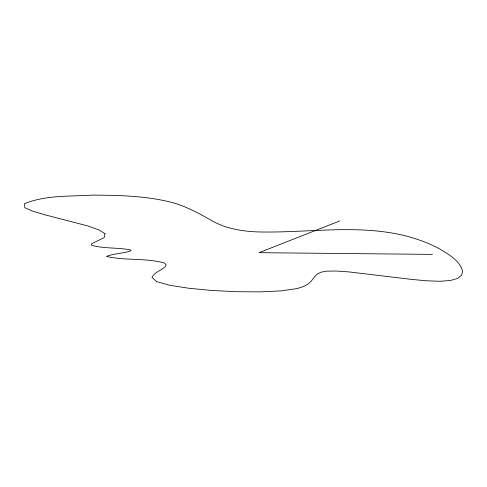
<?xml version="1.0" encoding="UTF-8"?>
<svg xmlns="http://www.w3.org/2000/svg" width="487" height="487" viewBox="0 0 487 487"><rect width="100%" height="100%" fill="white"/><g stroke="black" fill="none" stroke-linecap="round" stroke-linejoin="round"><path stroke-width="0.73" d="M339.725 220.976L259.005 252.68L432.474 254.384M105.034 233.784L104.224 237.613L92.238 243.409L91.221 244.389L91.574 245.271C104.297 248.918 117.97 247.25 130.881 250.038L130.973 250.744C123.089 253.684 114.238 253.234 106.476 256.424C125.354 260.843 145.674 257.745 164.515 263.047L166.146 264.709L165.27 266.59C161.24 270.656 154.476 271.965 151.974 277.401L156.759 281.626L169.829 285.297L188.956 288.28L211.9 290.459L236.445 291.701L260.35 291.877L281.395 290.861L297.338 288.529L303.803 286.435L308.168 283.976L311.083 281.328L315.089 276.129L317.451 273.931L320.896 272.233L326.071 271.198L335.853 271.009L348.637 271.88L412.459 279.495L427.251 280.822L439.846 281.279L450.359 280.494L457.463 278.479L461.463 275.435L462.65 271.576C459.868 260.174 448.156 254.214 438.903 248.51C428.834 243.159 418.083 239.227 407.089 236.256C360.751 224.263 312.557 232.323 265.409 232.025C246.373 232.074 226.729 229.7 210.116 219.71C198.568 213.117 186.764 206.805 173.956 203C147.238 195.762 119.303 195.25 91.793 195.123C69.318 196.571 45.535 194.995 24.35 203.761L24.837 207.669L32.093 210.999L43.94 214.542L87.885 225.968L98.946 229.888L105.034 233.784"/></g></svg>
